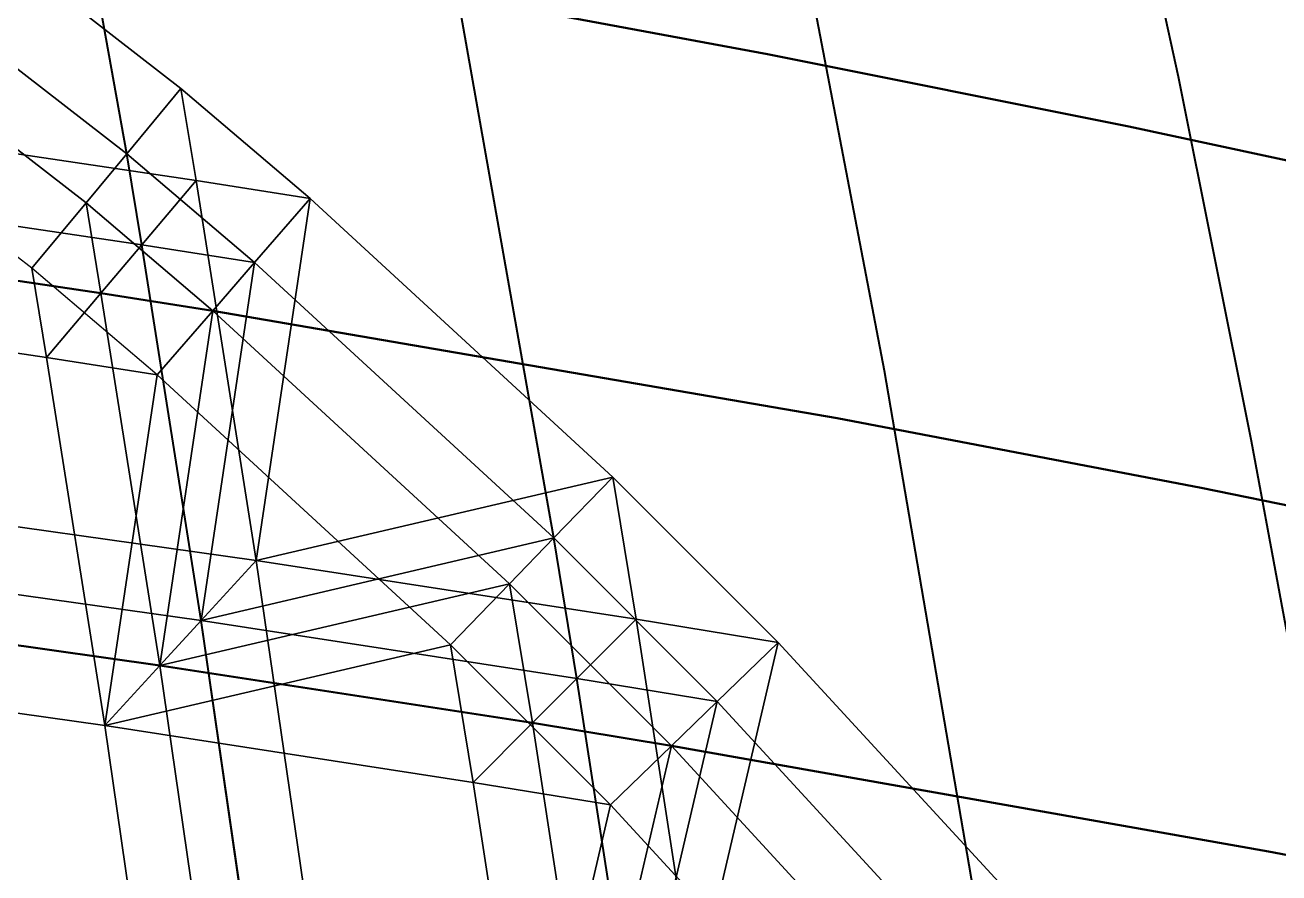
# Model space of a CAD drawing. Extents: x -25.3 to 28.3, y -25.5 to 26.5.
# Drawn here: x 11.72 to 14.865, y 12.616 to 14.743 of the extents above; entities that cross this region are included whole.
import ezdxf

# ---------------------------------------------------------------- set-up
doc = ezdxf.new("R2010")
doc.units = 0
doc.header["$MEASUREMENT"] = 0
doc.layers.add('LowerTendons', color=150, linetype='CONTINUOUS', lineweight=50)
doc.layers.add('UpperTendons', color=123, linetype='CONTINUOUS', lineweight=40)
doc.layers.add('TestBases', color=40, linetype='CONTINUOUS')

msp = doc.modelspace()

# ---------------------------------------------------------------- linework, layer by layer
at = {"layer": 'LowerTendons'}
for p, q in [((12.66991, 14.83911, 28.93586), (13.58229, 14.6701, 28.60629)), ((13.58229, 14.6701, 28.60629), (14.48845, 14.48845, 28.25207)), ((14.48845, 14.48845, 28.25207), (15.38777, 14.29407, 27.87303)), ((10.97741, 14.2092, 29.92666), (11.90998, 14.07035, 29.63423)), ((11.90998, 14.07035, 29.63423), (12.19031, 14.02624, 29.541)), ((12.19031, 14.02624, 29.541), (13.75696, 13.75696, 28.97417)), ((13.75696, 13.75696, 28.97417), (14.6701, 13.58229, 28.60629)), ((14.6701, 13.58229, 28.60629), (15.57546, 13.39556, 28.21301)), ((11.11605, 13.26925, 30.30463), (12.05742, 13.13634, 30.00109)), ((12.05742, 13.13634, 30.00109), (12.99217, 12.99217, 29.67183)), ((12.99217, 12.99217, 29.67183), (13.34152, 12.93495, 29.54151)), ((13.34152, 12.93495, 29.54151), (14.83911, 12.66991, 28.93586)), ((14.83911, 12.66991, 28.93586), (15.74993, 12.49178, 28.52903))]:
    msp.add_line(p, q, dxfattribs=at)
at = {"layer": 'TestBases'}
for points in [[(11.97444, 14.41939, 29.79486), (10.9283, 15.23136, 29.79292), (11.05249, 15.40445, 30.13147), (12.11052, 14.58325, 30.13344)], [(11.19759, 14.4942, 30.52691), (12.14887, 14.35257, 30.22861), (12.11052, 14.58325, 30.13344), (11.05249, 15.40445, 30.13147)], [(11.87239, 14.2965, 29.54093), (10.83516, 15.10155, 29.539), (10.9283, 15.23136, 29.79292), (11.97444, 14.41939, 29.79486)], [(11.07177, 14.33134, 30.18391), (12.01236, 14.1913, 29.88896), (11.97444, 14.41939, 29.79486), (10.9283, 15.23136, 29.79292)], [(11.07177, 14.33134, 30.18391), (12.01236, 14.1913, 29.88896), (11.97444, 14.41939, 29.79486), (10.9283, 15.23136, 29.79292)], [(11.73631, 14.13264, 29.20235), (10.71098, 14.92847, 29.20044), (10.83516, 15.10155, 29.539), (11.87239, 14.2965, 29.54093)], [(10.97741, 14.2092, 29.92666), (11.90998, 14.07035, 29.63423), (11.87239, 14.2965, 29.54093), (10.83516, 15.10155, 29.539)], [(10.97741, 14.2092, 29.92666), (11.90998, 14.07035, 29.63423), (11.87239, 14.2965, 29.54093), (10.83516, 15.10155, 29.539)], [(10.85159, 14.04634, 29.58366), (11.77348, 13.90909, 29.29458), (11.73631, 14.13264, 29.20235), (10.71098, 14.92847, 29.20044)], [(11.97444, 14.41939, 29.79486), (12.01236, 14.1913, 29.88896), (12.14887, 14.35257, 30.22861), (12.11052, 14.58325, 30.13344)], [(12.2951, 14.14681, 29.79494), (11.97444, 14.41939, 29.79486), (12.11052, 14.58325, 30.13344), (12.43482, 14.30757, 30.13352)], [(12.01236, 14.1913, 29.88896), (11.97444, 14.41939, 29.79486), (12.11052, 14.58325, 30.13344), (12.14887, 14.35257, 30.22861)], [(12.11052, 14.58325, 30.13344), (12.14887, 14.35257, 30.22861), (12.43482, 14.30757, 30.13352)], [(12.01236, 14.1913, 29.88896), (11.07177, 14.33134, 30.18391), (11.19759, 14.4942, 30.52691), (12.14887, 14.35257, 30.22861)], [(11.07177, 14.33134, 30.18391), (12.01236, 14.1913, 29.88896), (12.14887, 14.35257, 30.22861), (11.19759, 14.4942, 30.52691)], [(11.33901, 13.53539, 30.91246), (12.29926, 13.39982, 30.60283), (12.14887, 14.35257, 30.22861), (11.19759, 14.4942, 30.52691)], [(11.87239, 14.2965, 29.54093), (11.90998, 14.07035, 29.63423), (12.01236, 14.1913, 29.88896), (11.97444, 14.41939, 29.79486)], [(12.19031, 14.02624, 29.541), (11.87239, 14.2965, 29.54093), (11.97444, 14.41939, 29.79486), (12.2951, 14.14681, 29.79494)], [(11.90998, 14.07035, 29.63423), (11.87239, 14.2965, 29.54093), (11.97444, 14.41939, 29.79486), (12.01236, 14.1913, 29.88896)], [(11.97444, 14.41939, 29.79486), (12.01236, 14.1913, 29.88896), (12.2951, 14.14681, 29.79494)], [(11.97444, 14.41939, 29.79486), (12.01236, 14.1913, 29.88896), (12.2951, 14.14681, 29.79494)], [(12.16107, 13.24926, 30.25898), (12.01236, 14.1913, 29.88896), (12.14887, 14.35257, 30.22861), (12.29926, 13.39982, 30.60283)], [(12.01236, 14.1913, 29.88896), (12.2951, 14.14681, 29.79494), (12.43482, 14.30757, 30.13352), (12.14887, 14.35257, 30.22861)], [(12.01236, 14.1913, 29.88896), (12.16107, 13.24926, 30.25898), (12.29926, 13.39982, 30.60283), (12.14887, 14.35257, 30.22861)], [(12.2951, 14.14681, 29.79494), (12.01236, 14.1913, 29.88896), (12.14887, 14.35257, 30.22861), (12.43482, 14.30757, 30.13352)], [(12.14887, 14.35257, 30.22861), (12.29926, 13.39982, 30.60283), (12.43482, 14.30757, 30.13352)], [(11.90998, 14.07035, 29.63423), (10.97741, 14.2092, 29.92666), (11.07177, 14.33134, 30.18391), (12.01236, 14.1913, 29.88896)], [(10.97741, 14.2092, 29.92666), (11.90998, 14.07035, 29.63423), (12.01236, 14.1913, 29.88896), (11.07177, 14.33134, 30.18391)], [(11.2116, 13.38331, 30.56513), (12.16107, 13.24926, 30.25898), (12.01236, 14.1913, 29.88896), (11.07177, 14.33134, 30.18391)], [(11.2116, 13.38331, 30.56513), (12.16107, 13.24926, 30.25898), (12.01236, 14.1913, 29.88896), (11.07177, 14.33134, 30.18391)], [(11.73631, 14.13264, 29.20235), (11.77348, 13.90909, 29.29458), (11.90998, 14.07035, 29.63423), (11.87239, 14.2965, 29.54093)], [(12.05059, 13.86548, 29.20242), (11.73631, 14.13264, 29.20235), (11.87239, 14.2965, 29.54093), (12.19031, 14.02624, 29.541)], [(11.77348, 13.90909, 29.29458), (11.73631, 14.13264, 29.20235), (11.87239, 14.2965, 29.54093), (11.90998, 14.07035, 29.63423)], [(11.87239, 14.2965, 29.54093), (11.90998, 14.07035, 29.63423), (12.19031, 14.02624, 29.541)], [(11.87239, 14.2965, 29.54093), (11.90998, 14.07035, 29.63423), (12.19031, 14.02624, 29.541)], [(12.16107, 13.24926, 30.25898), (12.2951, 14.14681, 29.79494), (12.43482, 14.30757, 30.13352), (12.29926, 13.39982, 30.60283)], [(12.2951, 14.14681, 29.79494), (12.16107, 13.24926, 30.25898), (12.29926, 13.39982, 30.60283), (12.43482, 14.30757, 30.13352)], [(12.2951, 14.14681, 29.79494), (12.2951, 14.14681, 29.79494), (12.43482, 14.30757, 30.13352)], [(12.2951, 14.14681, 29.79494), (12.2951, 14.14681, 29.79494), (12.43482, 14.30757, 30.13352)], [(13.04614, 13.45621, 29.79545), (12.2951, 14.14681, 29.79494), (12.43482, 14.30757, 30.13352), (13.19439, 13.60912, 30.13403)], [(12.2951, 14.14681, 29.79494), (12.2951, 14.14681, 29.79494), (12.43482, 14.30757, 30.13352)], [(12.29926, 13.39982, 30.60283), (13.19439, 13.60912, 30.13403), (12.43482, 14.30757, 30.13352)], [(11.77348, 13.90909, 29.29458), (10.85159, 14.04634, 29.58366), (10.97741, 14.2092, 29.92666), (11.90998, 14.07035, 29.63423)], [(10.85159, 14.04634, 29.58366), (11.77348, 13.90909, 29.29458), (11.90998, 14.07035, 29.63423), (10.97741, 14.2092, 29.92666)], [(11.11605, 13.26925, 30.30463), (12.05742, 13.13634, 30.00109), (11.90998, 14.07035, 29.63423), (10.97741, 14.2092, 29.92666)], [(11.11605, 13.26925, 30.30463), (12.05742, 13.13634, 30.00109), (11.90998, 14.07035, 29.63423), (10.97741, 14.2092, 29.92666)], [(12.05742, 13.13634, 30.00109), (11.90998, 14.07035, 29.63423), (12.01236, 14.1913, 29.88896), (12.16107, 13.24926, 30.25898)], [(11.90998, 14.07035, 29.63423), (12.19031, 14.02624, 29.541), (12.2951, 14.14681, 29.79494), (12.01236, 14.1913, 29.88896)], [(11.90998, 14.07035, 29.63423), (12.05742, 13.13634, 30.00109), (12.16107, 13.24926, 30.25898), (12.01236, 14.1913, 29.88896)], [(12.19031, 14.02624, 29.541), (11.90998, 14.07035, 29.63423), (12.01236, 14.1913, 29.88896), (12.2951, 14.14681, 29.79494)], [(12.01236, 14.1913, 29.88896), (12.16107, 13.24926, 30.25898), (12.2951, 14.14681, 29.79494)], [(12.01236, 14.1913, 29.88896), (12.16107, 13.24926, 30.25898), (12.2951, 14.14681, 29.79494)], [(11.73631, 14.13264, 29.20235), (11.77348, 13.90909, 29.29458), (12.05059, 13.86548, 29.20242)], [(12.05742, 13.13634, 30.00109), (12.19031, 14.02624, 29.541), (12.2951, 14.14681, 29.79494), (12.16107, 13.24926, 30.25898)], [(12.19031, 14.02624, 29.541), (12.05742, 13.13634, 30.00109), (12.16107, 13.24926, 30.25898), (12.2951, 14.14681, 29.79494)], [(12.16107, 13.24926, 30.25898), (13.04614, 13.45621, 29.79545), (12.2951, 14.14681, 29.79494)], [(12.16107, 13.24926, 30.25898), (13.04614, 13.45621, 29.79545), (12.2951, 14.14681, 29.79494)], [(12.19031, 14.02624, 29.541), (12.19031, 14.02624, 29.541), (12.2951, 14.14681, 29.79494)], [(12.19031, 14.02624, 29.541), (12.19031, 14.02624, 29.541), (12.2951, 14.14681, 29.79494)], [(12.93495, 13.34152, 29.54151), (12.19031, 14.02624, 29.541), (12.2951, 14.14681, 29.79494), (13.04614, 13.45621, 29.79545)], [(12.19031, 14.02624, 29.541), (12.19031, 14.02624, 29.541), (12.2951, 14.14681, 29.79494)], [(11.91923, 12.98578, 29.65723), (11.77348, 13.90909, 29.29458), (11.90998, 14.07035, 29.63423), (12.05742, 13.13634, 30.00109)], [(11.77348, 13.90909, 29.29458), (12.05059, 13.86548, 29.20242), (12.19031, 14.02624, 29.541), (11.90998, 14.07035, 29.63423)], [(11.77348, 13.90909, 29.29458), (11.91923, 12.98578, 29.65723), (12.05742, 13.13634, 30.00109), (11.90998, 14.07035, 29.63423)], [(12.05059, 13.86548, 29.20242), (11.77348, 13.90909, 29.29458), (11.90998, 14.07035, 29.63423), (12.19031, 14.02624, 29.541)], [(11.90998, 14.07035, 29.63423), (12.05742, 13.13634, 30.00109), (12.19031, 14.02624, 29.541)], [(11.90998, 14.07035, 29.63423), (12.05742, 13.13634, 30.00109), (12.19031, 14.02624, 29.541)], [(10.98865, 13.11716, 29.9573), (11.91923, 12.98578, 29.65723), (11.77348, 13.90909, 29.29458), (10.85159, 14.04634, 29.58366)], [(11.91923, 12.98578, 29.65723), (12.05059, 13.86548, 29.20242), (12.19031, 14.02624, 29.541), (12.05742, 13.13634, 30.00109)], [(12.05059, 13.86548, 29.20242), (11.91923, 12.98578, 29.65723), (12.05742, 13.13634, 30.00109), (12.19031, 14.02624, 29.541)], [(12.05059, 13.86548, 29.20242), (12.05059, 13.86548, 29.20242), (12.19031, 14.02624, 29.541)], [(12.05059, 13.86548, 29.20242), (12.05059, 13.86548, 29.20242), (12.19031, 14.02624, 29.541)], [(12.7867, 13.18861, 29.20292), (12.05059, 13.86548, 29.20242), (12.19031, 14.02624, 29.541), (12.93495, 13.34152, 29.54151)], [(12.05059, 13.86548, 29.20242), (12.05059, 13.86548, 29.20242), (12.19031, 14.02624, 29.541)], [(12.05742, 13.13634, 30.00109), (12.93495, 13.34152, 29.54151), (12.19031, 14.02624, 29.541)], [(12.05742, 13.13634, 30.00109), (12.93495, 13.34152, 29.54151), (12.19031, 14.02624, 29.541)], [(11.77348, 13.90909, 29.29458), (11.91923, 12.98578, 29.65723), (12.05059, 13.86548, 29.20242)], [(11.91923, 12.98578, 29.65723), (12.7867, 13.18861, 29.20292), (12.05059, 13.86548, 29.20242)], [(13.04614, 13.45621, 29.79545), (12.16107, 13.24926, 30.25898), (12.29926, 13.39982, 30.60283), (13.19439, 13.60912, 30.13403)], [(12.16107, 13.24926, 30.25898), (13.04614, 13.45621, 29.79545), (13.19439, 13.60912, 30.13403), (12.29926, 13.39982, 30.60283)], [(12.29926, 13.39982, 30.60283), (13.25275, 13.25275, 30.26696), (13.19439, 13.60912, 30.13403)], [(13.10385, 13.10385, 29.92688), (13.04614, 13.45621, 29.79545), (13.19439, 13.60912, 30.13403), (13.25275, 13.25275, 30.26696)], [(13.04614, 13.45621, 29.79545), (13.04614, 13.45621, 29.79545), (13.19439, 13.60912, 30.13403)], [(13.45621, 13.04614, 29.79545), (13.04614, 13.45621, 29.79545), (13.19439, 13.60912, 30.13403), (13.60912, 13.19439, 30.13403)], [(13.04614, 13.45621, 29.79545), (13.04614, 13.45621, 29.79545), (13.19439, 13.60912, 30.13403)], [(13.04614, 13.45621, 29.79545), (13.10385, 13.10385, 29.92688), (13.25275, 13.25275, 30.26696), (13.19439, 13.60912, 30.13403)], [(13.25275, 13.25275, 30.26696), (13.60912, 13.19439, 30.13403), (13.19439, 13.60912, 30.13403)], [(12.16107, 13.24926, 30.25898), (11.2116, 13.38331, 30.56513), (11.33901, 13.53539, 30.91246), (12.29926, 13.39982, 30.60283)], [(11.2116, 13.38331, 30.56513), (12.16107, 13.24926, 30.25898), (12.29926, 13.39982, 30.60283), (11.33901, 13.53539, 30.91246)], [(11.47035, 12.56761, 31.27053), (12.43884, 12.43884, 30.95013), (12.29926, 13.39982, 30.60283), (11.33901, 13.53539, 30.91246)], [(12.93495, 13.34152, 29.54151), (12.05742, 13.13634, 30.00109), (12.16107, 13.24926, 30.25898), (13.04614, 13.45621, 29.79545)], [(12.05742, 13.13634, 30.00109), (12.93495, 13.34152, 29.54151), (13.04614, 13.45621, 29.79545), (12.16107, 13.24926, 30.25898)], [(12.16107, 13.24926, 30.25898), (13.10385, 13.10385, 29.92688), (13.04614, 13.45621, 29.79545)], [(12.16107, 13.24926, 30.25898), (13.10385, 13.10385, 29.92688), (13.04614, 13.45621, 29.79545)], [(12.99217, 12.99217, 29.67183), (12.93495, 13.34152, 29.54151), (13.04614, 13.45621, 29.79545), (13.10385, 13.10385, 29.92688)], [(12.93495, 13.34152, 29.54151), (12.93495, 13.34152, 29.54151), (13.04614, 13.45621, 29.79545)], [(13.34152, 12.93495, 29.54151), (12.93495, 13.34152, 29.54151), (13.04614, 13.45621, 29.79545), (13.45621, 13.04614, 29.79545)], [(12.93495, 13.34152, 29.54151), (12.93495, 13.34152, 29.54151), (13.04614, 13.45621, 29.79545)], [(12.93495, 13.34152, 29.54151), (12.99217, 12.99217, 29.67183), (13.10385, 13.10385, 29.92688), (13.04614, 13.45621, 29.79545)], [(13.10385, 13.10385, 29.92688), (13.45621, 13.04614, 29.79545), (13.04614, 13.45621, 29.79545)], [(13.10385, 13.10385, 29.92688), (13.45621, 13.04614, 29.79545), (13.04614, 13.45621, 29.79545)], [(12.05742, 13.13634, 30.00109), (11.11605, 13.26925, 30.30463), (11.2116, 13.38331, 30.56513), (12.16107, 13.24926, 30.25898)], [(11.11605, 13.26925, 30.30463), (12.05742, 13.13634, 30.00109), (12.16107, 13.24926, 30.25898), (11.2116, 13.38331, 30.56513)], [(11.34147, 12.4264, 30.91918), (12.29908, 12.29908, 30.60237), (12.16107, 13.24926, 30.25898), (11.2116, 13.38331, 30.56513)], [(11.34147, 12.4264, 30.91918), (12.29908, 12.29908, 30.60237), (12.16107, 13.24926, 30.25898), (11.2116, 13.38331, 30.56513)], [(12.29908, 12.29908, 30.60237), (12.16107, 13.24926, 30.25898), (12.29926, 13.39982, 30.60283), (12.43884, 12.43884, 30.95013)], [(13.10385, 13.10385, 29.92688), (12.16107, 13.24926, 30.25898), (12.29926, 13.39982, 30.60283), (13.25275, 13.25275, 30.26696)], [(12.16107, 13.24926, 30.25898), (12.29908, 12.29908, 30.60237), (12.43884, 12.43884, 30.95013), (12.29926, 13.39982, 30.60283)], [(12.16107, 13.24926, 30.25898), (13.10385, 13.10385, 29.92688), (13.25275, 13.25275, 30.26696), (12.29926, 13.39982, 30.60283)], [(12.43884, 12.43884, 30.95013), (13.39982, 12.29926, 30.60283), (13.25275, 13.25275, 30.26696), (12.29926, 13.39982, 30.60283)], [(12.7867, 13.18861, 29.20292), (11.91923, 12.98578, 29.65723), (12.05742, 13.13634, 30.00109), (12.93495, 13.34152, 29.54151)], [(11.91923, 12.98578, 29.65723), (12.7867, 13.18861, 29.20292), (12.93495, 13.34152, 29.54151), (12.05742, 13.13634, 30.00109)], [(12.05742, 13.13634, 30.00109), (12.99217, 12.99217, 29.67183), (12.93495, 13.34152, 29.54151)], [(12.05742, 13.13634, 30.00109), (12.99217, 12.99217, 29.67183), (12.93495, 13.34152, 29.54151)], [(12.84326, 12.84326, 29.33175), (12.7867, 13.18861, 29.20292), (12.93495, 13.34152, 29.54151), (12.99217, 12.99217, 29.67183)], [(12.7867, 13.18861, 29.20292), (12.7867, 13.18861, 29.20292), (12.93495, 13.34152, 29.54151)], [(13.18861, 12.7867, 29.20292), (12.7867, 13.18861, 29.20292), (12.93495, 13.34152, 29.54151), (13.34152, 12.93495, 29.54151)], [(12.7867, 13.18861, 29.20292), (12.7867, 13.18861, 29.20292), (12.93495, 13.34152, 29.54151)], [(12.7867, 13.18861, 29.20292), (12.84326, 12.84326, 29.33175), (12.99217, 12.99217, 29.67183), (12.93495, 13.34152, 29.54151)], [(12.99217, 12.99217, 29.67183), (13.34152, 12.93495, 29.54151), (12.93495, 13.34152, 29.54151)], [(12.99217, 12.99217, 29.67183), (13.34152, 12.93495, 29.54151), (12.93495, 13.34152, 29.54151)], [(11.91923, 12.98578, 29.65723), (10.98865, 13.11716, 29.9573), (11.11605, 13.26925, 30.30463), (12.05742, 13.13634, 30.00109)], [(10.98865, 13.11716, 29.9573), (11.91923, 12.98578, 29.65723), (12.05742, 13.13634, 30.00109), (11.11605, 13.26925, 30.30463)], [(11.24481, 12.3205, 30.65566), (12.19426, 12.19426, 30.34156), (12.05742, 13.13634, 30.00109), (11.11605, 13.26925, 30.30463)], [(11.24481, 12.3205, 30.65566), (12.19426, 12.19426, 30.34156), (12.05742, 13.13634, 30.00109), (11.11605, 13.26925, 30.30463)], [(12.19426, 12.19426, 30.34156), (12.05742, 13.13634, 30.00109), (12.16107, 13.24926, 30.25898), (12.29908, 12.29908, 30.60237)], [(12.99217, 12.99217, 29.67183), (12.05742, 13.13634, 30.00109), (12.16107, 13.24926, 30.25898), (13.10385, 13.10385, 29.92688)], [(12.05742, 13.13634, 30.00109), (12.19426, 12.19426, 30.34156), (12.29908, 12.29908, 30.60237), (12.16107, 13.24926, 30.25898)], [(12.05742, 13.13634, 30.00109), (12.99217, 12.99217, 29.67183), (13.10385, 13.10385, 29.92688), (12.16107, 13.24926, 30.25898)], [(12.29908, 12.29908, 30.60237), (13.24926, 12.16107, 30.25898), (13.10385, 13.10385, 29.92688), (12.16107, 13.24926, 30.25898)], [(12.29908, 12.29908, 30.60237), (13.24926, 12.16107, 30.25898), (13.10385, 13.10385, 29.92688), (12.16107, 13.24926, 30.25898)], [(13.24926, 12.16107, 30.25898), (13.10385, 13.10385, 29.92688), (13.25275, 13.25275, 30.26696), (13.39982, 12.29926, 30.60283)], [(13.10385, 13.10385, 29.92688), (13.45621, 13.04614, 29.79545), (13.60912, 13.19439, 30.13403), (13.25275, 13.25275, 30.26696)], [(13.10385, 13.10385, 29.92688), (13.24926, 12.16107, 30.25898), (13.39982, 12.29926, 30.60283), (13.25275, 13.25275, 30.26696)], [(13.45621, 13.04614, 29.79545), (13.10385, 13.10385, 29.92688), (13.25275, 13.25275, 30.26696), (13.60912, 13.19439, 30.13403)], [(13.25275, 13.25275, 30.26696), (13.39982, 12.29926, 30.60283), (13.60912, 13.19439, 30.13403)], [(11.91923, 12.98578, 29.65723), (12.84326, 12.84326, 29.33175), (12.7867, 13.18861, 29.20292)], [(12.84326, 12.84326, 29.33175), (13.18861, 12.7867, 29.20292), (12.7867, 13.18861, 29.20292)], [(13.24926, 12.16107, 30.25898), (13.45621, 13.04614, 29.79545), (13.60912, 13.19439, 30.13403), (13.39982, 12.29926, 30.60283)], [(13.45621, 13.04614, 29.79545), (13.24926, 12.16107, 30.25898), (13.39982, 12.29926, 30.60283), (13.60912, 13.19439, 30.13403)], [(13.39982, 12.29926, 30.60283), (14.30757, 12.43482, 30.13352), (13.60912, 13.19439, 30.13403)], [(13.45621, 13.04614, 29.79545), (13.45621, 13.04614, 29.79545), (13.60912, 13.19439, 30.13403)], [(14.14681, 12.2951, 29.79494), (13.45621, 13.04614, 29.79545), (13.60912, 13.19439, 30.13403), (14.30757, 12.43482, 30.13352)], [(13.45621, 13.04614, 29.79545), (13.45621, 13.04614, 29.79545), (13.60912, 13.19439, 30.13403)], [(11.11593, 12.17929, 30.30431), (12.0545, 12.0545, 29.9938), (11.91923, 12.98578, 29.65723), (10.98865, 13.11716, 29.9573)], [(12.0545, 12.0545, 29.9938), (11.91923, 12.98578, 29.65723), (12.05742, 13.13634, 30.00109), (12.19426, 12.19426, 30.34156)], [(12.84326, 12.84326, 29.33175), (11.91923, 12.98578, 29.65723), (12.05742, 13.13634, 30.00109), (12.99217, 12.99217, 29.67183)], [(11.91923, 12.98578, 29.65723), (12.0545, 12.0545, 29.9938), (12.19426, 12.19426, 30.34156), (12.05742, 13.13634, 30.00109)], [(11.91923, 12.98578, 29.65723), (12.84326, 12.84326, 29.33175), (12.99217, 12.99217, 29.67183), (12.05742, 13.13634, 30.00109)], [(12.19426, 12.19426, 30.34156), (13.13634, 12.05742, 30.00109), (12.99217, 12.99217, 29.67183), (12.05742, 13.13634, 30.00109)], [(12.19426, 12.19426, 30.34156), (13.13634, 12.05742, 30.00109), (12.99217, 12.99217, 29.67183), (12.05742, 13.13634, 30.00109)], [(13.13634, 12.05742, 30.00109), (12.99217, 12.99217, 29.67183), (13.10385, 13.10385, 29.92688), (13.24926, 12.16107, 30.25898)], [(12.99217, 12.99217, 29.67183), (13.34152, 12.93495, 29.54151), (13.45621, 13.04614, 29.79545), (13.10385, 13.10385, 29.92688)], [(12.99217, 12.99217, 29.67183), (13.13634, 12.05742, 30.00109), (13.24926, 12.16107, 30.25898), (13.10385, 13.10385, 29.92688)], [(13.34152, 12.93495, 29.54151), (12.99217, 12.99217, 29.67183), (13.10385, 13.10385, 29.92688), (13.45621, 13.04614, 29.79545)], [(13.10385, 13.10385, 29.92688), (13.24926, 12.16107, 30.25898), (13.45621, 13.04614, 29.79545)], [(13.10385, 13.10385, 29.92688), (13.24926, 12.16107, 30.25898), (13.45621, 13.04614, 29.79545)], [(13.13634, 12.05742, 30.00109), (13.34152, 12.93495, 29.54151), (13.45621, 13.04614, 29.79545), (13.24926, 12.16107, 30.25898)], [(13.34152, 12.93495, 29.54151), (13.13634, 12.05742, 30.00109), (13.24926, 12.16107, 30.25898), (13.45621, 13.04614, 29.79545)], [(13.24926, 12.16107, 30.25898), (14.14681, 12.2951, 29.79494), (13.45621, 13.04614, 29.79545)], [(13.24926, 12.16107, 30.25898), (14.14681, 12.2951, 29.79494), (13.45621, 13.04614, 29.79545)], [(13.34152, 12.93495, 29.54151), (13.34152, 12.93495, 29.54151), (13.45621, 13.04614, 29.79545)], [(14.02624, 12.19031, 29.541), (13.34152, 12.93495, 29.54151), (13.45621, 13.04614, 29.79545), (14.14681, 12.2951, 29.79494)], [(13.34152, 12.93495, 29.54151), (13.34152, 12.93495, 29.54151), (13.45621, 13.04614, 29.79545)], [(12.98578, 11.91923, 29.65723), (12.84326, 12.84326, 29.33175), (12.99217, 12.99217, 29.67183), (13.13634, 12.05742, 30.00109)], [(12.84326, 12.84326, 29.33175), (13.18861, 12.7867, 29.20292), (13.34152, 12.93495, 29.54151), (12.99217, 12.99217, 29.67183)], [(12.84326, 12.84326, 29.33175), (12.98578, 11.91923, 29.65723), (13.13634, 12.05742, 30.00109), (12.99217, 12.99217, 29.67183)], [(13.18861, 12.7867, 29.20292), (12.84326, 12.84326, 29.33175), (12.99217, 12.99217, 29.67183), (13.34152, 12.93495, 29.54151)], [(12.99217, 12.99217, 29.67183), (13.13634, 12.05742, 30.00109), (13.34152, 12.93495, 29.54151)], [(12.99217, 12.99217, 29.67183), (13.13634, 12.05742, 30.00109), (13.34152, 12.93495, 29.54151)], [(12.0545, 12.0545, 29.9938), (12.98578, 11.91923, 29.65723), (12.84326, 12.84326, 29.33175), (11.91923, 12.98578, 29.65723)], [(12.98578, 11.91923, 29.65723), (13.18861, 12.7867, 29.20292), (13.34152, 12.93495, 29.54151), (13.13634, 12.05742, 30.00109)], [(13.18861, 12.7867, 29.20292), (12.98578, 11.91923, 29.65723), (13.13634, 12.05742, 30.00109), (13.34152, 12.93495, 29.54151)], [(13.13634, 12.05742, 30.00109), (14.02624, 12.19031, 29.541), (13.34152, 12.93495, 29.54151)], [(13.13634, 12.05742, 30.00109), (14.02624, 12.19031, 29.541), (13.34152, 12.93495, 29.54151)], [(13.18861, 12.7867, 29.20292), (13.18861, 12.7867, 29.20292), (13.34152, 12.93495, 29.54151)], [(13.86548, 12.05059, 29.20242), (13.18861, 12.7867, 29.20292), (13.34152, 12.93495, 29.54151), (14.02624, 12.19031, 29.541)], [(13.18861, 12.7867, 29.20292), (13.18861, 12.7867, 29.20292), (13.34152, 12.93495, 29.54151)], [(12.84326, 12.84326, 29.33175), (12.98578, 11.91923, 29.65723), (13.18861, 12.7867, 29.20292)], [(12.98578, 11.91923, 29.65723), (13.86548, 12.05059, 29.20242), (13.18861, 12.7867, 29.20292)]]:
    msp.add_3dface(points, dxfattribs=at)
at = {"layer": 'UpperTendons'}
for p, q in [((11.97444, 14.41939, 29.79486), (11.68285, 16.04807, 29.06907)), ((14.61299, 14.61299, 28.49493), (14.41694, 15.52005, 28.11263)), ((13.04614, 13.45621, 29.79545), (12.77883, 14.96667, 29.18459)), ((13.87521, 13.87521, 29.22323), (13.69904, 14.7962, 28.85219)), ((14.7962, 13.69904, 28.85219), (14.61299, 14.61299, 28.49493)), ((12.01236, 14.1913, 29.88896), (11.97444, 14.41939, 29.79486)), ((12.16107, 13.24926, 30.25898), (12.01236, 14.1913, 29.88896)), ((14.14681, 12.2951, 29.79494), (13.87521, 13.87521, 29.22323)), ((14.96667, 12.77883, 29.18459), (14.7962, 13.69904, 28.85219)), ((13.10385, 13.10385, 29.92688), (13.04614, 13.45621, 29.79545)), ((12.29908, 12.29908, 30.60237), (12.16107, 13.24926, 30.25898)), ((13.24926, 12.16107, 30.25898), (13.10385, 13.10385, 29.92688))]:
    msp.add_line(p, q, dxfattribs=at)

doc.saveas('drawing.dxf')
